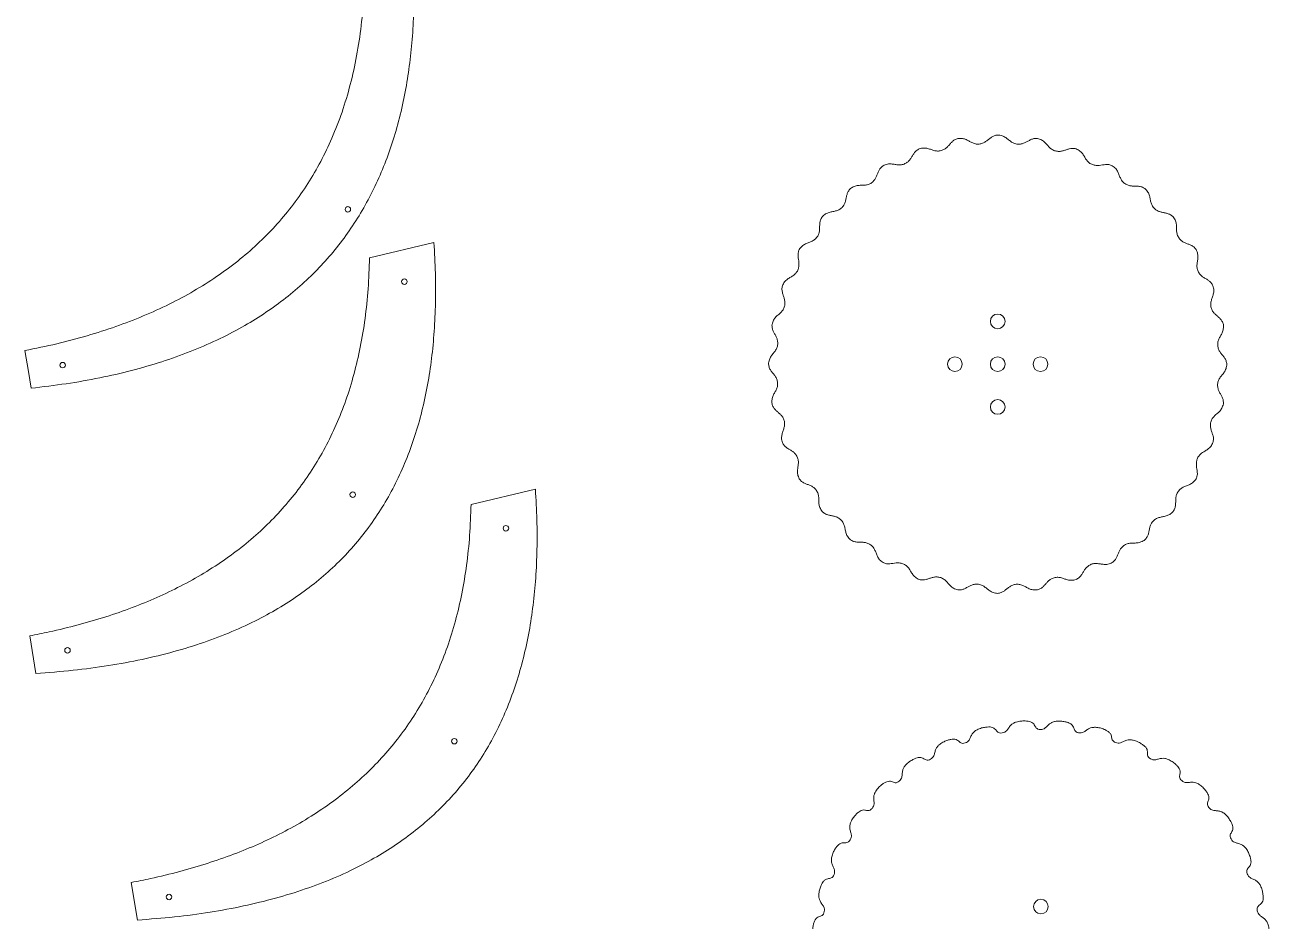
# Model space of a CAD drawing. Header units: millimetres. Extents: x -1917 to 2530, y -2036 to 2579.
# Drawn here: x -1175 to -497, y 397 to 886 of the extents above; entities that cross this region are included whole.
import ezdxf

# ---------------------------------------------------------------- set-up
doc = ezdxf.new("R2010")
doc.units = ezdxf.units.MM

msp = doc.modelspace()

# ---------------------------------------------------------------- linework, layer by layer
at = {"color": 7, "linetype": 'Continuous', "lineweight": 15}
for p, q in [((-952.17, 767.49), (-987.32, 759.22)), ((-896.79, 632.98), (-931.93, 624.71)), ((-1172.67, 552.98), (-1169.31, 532.48)), ((-1117.28, 418.47), (-1113.92, 397.96))]:
    msp.add_line(p, q, dxfattribs=at)
at = {"color": 7, "linetype": 'Continuous', "lineweight": 15, "flags": 128}
msp.add_lwpolyline([(-1175.31, 708.6), (-1173.42, 697.11), (-1171.95, 688.09)], dxfattribs=at)
at = {"color": 7, "linetype": 'Continuous', "lineweight": 15}
for centre, radius in [((-999.09, 785.65), 1.5), ((-968.27, 746.21), 1.5), ((-644.62, 724.55), 4), ((-1154.7, 700.69), 1.5), ((-667.98, 701.19), 4), ((-644.62, 701.19), 4), ((-621.27, 701.19), 4), ((-644.62, 677.84), 4), ((-996.45, 630.04), 1.5), ((-912.89, 611.69), 1.5), ((-1152.06, 545.08), 1.5), ((-941.06, 495.53), 1.5), ((-1096.67, 410.57), 1.5), ((-621.07, 405.35), 4)]:
    msp.add_circle(centre, radius, dxfattribs=at)
for points, knots in [([(-1171.95, 688.09), (-1165.53, 688.84), (-1152.97, 690.32), (-1134.66, 693.57), (-1117.27, 697.54), (-1100.8, 702.29), (-1085.25, 707.81), (-1070.63, 714.1), (-1057.29, 720.98), (-1045.18, 728.36), (-1034.22, 736.16), (-1024.04, 744.62), (-1014.64, 753.73), (-1006.03, 763.48), (-998.2, 773.89), (-991.15, 784.94), (-984.88, 796.64), (-979.4, 808.99), (-974.71, 821.98), (-970.79, 835.61), (-967.72, 849.6), (-965.44, 863.91), (-963.9, 878.53), (-963.06, 893.71), (-962.86, 909.47), (-963.3, 920.16), (-963.53, 925.59)], [0, 0, 0, 0, 0.054057, 0.105879, 0.155592, 0.203339, 0.249283, 0.293604, 0.336504, 0.374773, 0.41222, 0.449046, 0.485458, 0.521671, 0.557906, 0.594382, 0.631312, 0.668904, 0.707353, 0.746844, 0.787546, 0.827171, 0.868127, 0.910521, 0.95445, 1, 1, 1, 1]), ([(-989.91, 918.81), (-990.03, 912.84), (-990.28, 901.12), (-991.92, 883.94), (-994.5, 867.52), (-998.1, 851.85), (-1002.71, 836.95), (-1008.22, 823.07), (-1014.58, 810.18), (-1021.7, 798.23), (-1029.72, 786.96), (-1038.63, 776.37), (-1048.44, 766.47), (-1059.15, 757.26), (-1070.75, 748.73), (-1083.23, 740.89), (-1096.61, 733.73), (-1110.79, 727.29), (-1125.75, 721.56), (-1141.48, 716.53), (-1158.07, 712.11), (-1169.48, 709.78), (-1175.31, 708.6)], [0, 0, 0, 0, 0.057971, 0.113681, 0.167345, 0.219204, 0.269523, 0.318593, 0.363999, 0.408853, 0.453442, 0.498062, 0.543004, 0.588556, 0.634994, 0.682577, 0.731547, 0.782128, 0.833567, 0.886925, 0.942357, 1, 1, 1, 1]), ([(-666.33, 824.29), (-666.95, 824.08), (-668.13, 823.68), (-669.54, 822.5), (-670.71, 821.19), (-671.85, 819.86), (-673.2, 818.63), (-674.95, 817.74), (-676.95, 817.32), (-678.98, 817.58), (-680.87, 818.23), (-682.81, 818.89), (-685.05, 819.23), (-686.56, 818.86), (-687.38, 818.65)], [0, 0, 0, 0, 0.082098, 0.156819, 0.230373, 0.304346, 0.379776, 0.461324, 0.550165, 0.63422, 0.7179, 0.803875, 0.894643, 1, 1, 1, 1]), ([(-644.62, 826.19), (-645.27, 826.09), (-646.5, 825.9), (-648.1, 824.98), (-649.47, 823.9), (-650.83, 822.78), (-652.38, 821.81), (-654.25, 821.24), (-656.29, 821.17), (-658.25, 821.77), (-660, 822.75), (-661.79, 823.73), (-663.94, 824.46), (-665.49, 824.35), (-666.33, 824.29)], [0, 0, 0, 0, 0.082103, 0.156822, 0.230375, 0.304349, 0.379779, 0.461327, 0.550167, 0.634222, 0.717902, 0.803878, 0.894645, 1, 1, 1, 1]), ([(-622.92, 824.29), (-623.57, 824.31), (-624.82, 824.33), (-626.55, 823.71), (-628.09, 822.88), (-629.62, 822.01), (-631.32, 821.32), (-633.26, 821.08), (-635.28, 821.37), (-637.1, 822.31), (-638.65, 823.57), (-640.25, 824.85), (-642.24, 825.94), (-643.79, 826.1), (-644.62, 826.19)], [0, 0, 0, 0, 0.082102, 0.156823, 0.230375, 0.304347, 0.379781, 0.461328, 0.550168, 0.634225, 0.717905, 0.803876, 0.894648, 1, 1, 1, 1]), ([(-601.87, 818.65), (-602.51, 818.78), (-603.73, 819.02), (-605.55, 818.71), (-607.21, 818.16), (-608.87, 817.57), (-610.66, 817.18), (-612.61, 817.29), (-614.55, 817.93), (-616.19, 819.16), (-617.49, 820.68), (-618.85, 822.21), (-620.61, 823.63), (-622.11, 824.06), (-622.92, 824.29)], [0, 0, 0, 0, 0.082102, 0.156824, 0.230377, 0.304348, 0.379782, 0.461327, 0.550165, 0.634219, 0.717905, 0.803877, 0.894648, 1, 1, 1, 1]), ([(-687.38, 818.65), (-687.95, 818.34), (-689.04, 817.74), (-690.23, 816.33), (-691.15, 814.84), (-692.04, 813.33), (-693.16, 811.88), (-694.73, 810.7), (-696.62, 809.95), (-698.67, 809.84), (-700.64, 810.16), (-702.67, 810.47), (-704.93, 810.42), (-706.36, 809.79), (-707.12, 809.45)], [0, 0, 0, 0, 0.082099, 0.156821, 0.230374, 0.304346, 0.37978, 0.461324, 0.550165, 0.634223, 0.717903, 0.803878, 0.89465, 1, 1, 1, 1]), ([(-582.12, 809.45), (-582.73, 809.68), (-583.89, 810.13), (-585.74, 810.14), (-587.47, 809.88), (-589.2, 809.6), (-591.03, 809.52), (-592.94, 809.97), (-594.74, 810.93), (-596.13, 812.43), (-597.16, 814.15), (-598.22, 815.9), (-599.72, 817.6), (-601.12, 818.29), (-601.87, 818.65)], [0, 0, 0, 0, 0.082103, 0.156826, 0.230376, 0.30435, 0.379783, 0.461326, 0.550166, 0.634223, 0.717904, 0.803878, 0.894647, 1, 1, 1, 1]), ([(-707.12, 809.45), (-707.63, 809.04), (-708.6, 808.26), (-709.53, 806.66), (-710.18, 805.04), (-710.79, 803.39), (-711.65, 801.77), (-712.98, 800.34), (-714.72, 799.26), (-716.71, 798.81), (-718.71, 798.78), (-720.76, 798.73), (-722.98, 798.29), (-724.28, 797.42), (-724.97, 796.95)], [0, 0, 0, 0, 0.082102, 0.156824, 0.230376, 0.304348, 0.379781, 0.461326, 0.550166, 0.634222, 0.717907, 0.803875, 0.89465, 1, 1, 1, 1]), ([(-564.28, 796.95), (-564.83, 797.29), (-565.9, 797.93), (-567.71, 798.25), (-569.46, 798.31), (-571.22, 798.32), (-573.03, 798.57), (-574.84, 799.34), (-576.44, 800.6), (-577.55, 802.32), (-578.26, 804.19), (-579.01, 806.1), (-580.18, 808.03), (-581.45, 808.95), (-582.12, 809.45)], [0, 0, 0, 0, 0.082097, 0.15682, 0.230372, 0.304344, 0.37978, 0.461325, 0.550167, 0.634222, 0.717905, 0.803878, 0.894651, 1, 1, 1, 1]), ([(-724.97, 796.95), (-725.4, 796.46), (-726.22, 795.52), (-726.86, 793.79), (-727.21, 792.08), (-727.53, 790.35), (-728.09, 788.6), (-729.16, 786.96), (-730.68, 785.6), (-732.57, 784.81), (-734.53, 784.43), (-736.54, 784.03), (-738.65, 783.21), (-739.78, 782.12), (-740.38, 781.54)], [0, 0, 0, 0, 0.082098, 0.156821, 0.230374, 0.304347, 0.37978, 0.461325, 0.550165, 0.634221, 0.717903, 0.803877, 0.894649, 1, 1, 1, 1]), ([(-548.87, 781.54), (-549.36, 781.97), (-550.3, 782.79), (-552.03, 783.43), (-553.74, 783.78), (-555.47, 784.1), (-557.21, 784.66), (-558.85, 785.73), (-560.21, 787.25), (-561.01, 789.14), (-561.39, 791.1), (-561.79, 793.11), (-562.61, 795.22), (-563.69, 796.34), (-564.28, 796.95)], [0, 0, 0, 0, 0.0820976, 0.1568211, 0.2303713, 0.3043432, 0.3797786, 0.4613238, 0.5501638, 0.6342188, 0.7179031, 0.8038758, 0.8946473, 1, 1, 1, 1]), ([(-740.38, 781.54), (-740.72, 780.98), (-741.36, 779.92), (-741.69, 778.1), (-741.74, 776.35), (-741.76, 774.6), (-742, 772.78), (-742.77, 770.98), (-744.03, 769.38), (-745.75, 768.26), (-747.62, 767.55), (-749.53, 766.81), (-751.47, 765.63), (-752.38, 764.37), (-752.88, 763.69)], [0, 0, 0, 0, 0.082101, 0.156822, 0.230376, 0.304348, 0.379781, 0.461327, 0.550168, 0.634223, 0.717903, 0.803875, 0.894646, 1, 1, 1, 1]), ([(-536.37, 763.69), (-536.78, 764.2), (-537.56, 765.17), (-539.16, 766.1), (-540.78, 766.74), (-542.42, 767.36), (-544.05, 768.21), (-545.48, 769.55), (-546.55, 771.28), (-547.01, 773.28), (-547.04, 775.28), (-547.09, 777.33), (-547.53, 779.55), (-548.4, 780.85), (-548.87, 781.54)], [0, 0, 0, 0, 0.082101, 0.156822, 0.230374, 0.304346, 0.379779, 0.461323, 0.550166, 0.63422, 0.717904, 0.803875, 0.894646, 1, 1, 1, 1]), ([(-1169.31, 532.48), (-1162.54, 532.99), (-1149.29, 534), (-1129.95, 536.6), (-1111.6, 539.96), (-1094.24, 544.17), (-1077.87, 549.19), (-1062.49, 555.05), (-1048.47, 561.56), (-1035.76, 568.64), (-1024.27, 576.2), (-1013.61, 584.46), (-1003.79, 593.42), (-994.81, 603.07), (-986.67, 613.42), (-979.37, 624.47), (-972.9, 636.21), (-967.28, 648.65), (-962.5, 661.77), (-958.55, 675.59), (-955.51, 689.8), (-953.31, 704.38), (-951.88, 719.29), (-951.21, 734.82), (-951.24, 750.96), (-951.86, 761.91), (-952.17, 767.49)], [0, 0, 0, 0, 0.055454, 0.108469, 0.159169, 0.207697, 0.25422, 0.29892, 0.342009, 0.380291, 0.417612, 0.454185, 0.490237, 0.526004, 0.561727, 0.597649, 0.63401, 0.671039, 0.708956, 0.747962, 0.788245, 0.827548, 0.868266, 0.910514, 0.954394, 1, 1, 1, 1]), ([(-752.88, 763.69), (-753.11, 763.08), (-753.56, 761.92), (-753.57, 760.08), (-753.32, 758.35), (-753.03, 756.62), (-752.96, 754.78), (-753.4, 752.88), (-754.36, 751.08), (-755.86, 749.68), (-757.58, 748.66), (-759.33, 747.59), (-761.03, 746.1), (-761.72, 744.7), (-762.09, 743.94)], [0, 0, 0, 0, 0.0820985, 0.1568213, 0.2303745, 0.3043453, 0.3797792, 0.4613248, 0.5501629, 0.634221, 0.7179013, 0.8038772, 0.8946449, 1, 1, 1, 1]), ([(-527.16, 743.94), (-527.48, 744.52), (-528.08, 745.61), (-529.49, 746.8), (-530.97, 747.72), (-532.49, 748.61), (-533.94, 749.73), (-535.11, 751.3), (-535.87, 753.19), (-535.97, 755.24), (-535.66, 757.21), (-535.35, 759.24), (-535.4, 761.5), (-536.03, 762.93), (-536.37, 763.69)], [0, 0, 0, 0, 0.082098, 0.156823, 0.230373, 0.304345, 0.379779, 0.461326, 0.550167, 0.634222, 0.717904, 0.803876, 0.894647, 1, 1, 1, 1]), ([(-987.32, 759.22), (-987.5, 753.57), (-987.86, 742.48), (-989.57, 726.2), (-992.13, 710.62), (-995.62, 695.72), (-1000, 681.6), (-1005.25, 668.25), (-1011.36, 655.65), (-1018.35, 643.71), (-1026.18, 632.53), (-1034.82, 622.07), (-1044.26, 612.34), (-1054.54, 603.25), (-1065.67, 594.81), (-1077.65, 587.03), (-1090.21, 580.03), (-1103.32, 573.78), (-1116.93, 568.22), (-1131.29, 563.24), (-1146.4, 558.83), (-1160.27, 555.45), (-1169.13, 553.69), (-1172.67, 552.98)], [0, 0, 0, 0, 0.055561, 0.109072, 0.160725, 0.210732, 0.25933, 0.305935, 0.351688, 0.396864, 0.441748, 0.485768, 0.530063, 0.574903, 0.620548, 0.667245, 0.715224, 0.761829, 0.809925, 0.859663, 0.911175, 0.964583, 1, 1, 1, 1]), ([(-762.09, 743.94), (-762.21, 743.3), (-762.45, 742.08), (-762.14, 740.27), (-761.59, 738.61), (-761, 736.95), (-760.62, 735.16), (-760.72, 733.2), (-761.36, 731.27), (-762.59, 729.63), (-764.11, 728.32), (-765.64, 726.97), (-767.06, 725.2), (-767.49, 723.7), (-767.73, 722.9)], [0, 0, 0, 0, 0.082099, 0.156822, 0.230375, 0.304347, 0.37978, 0.461326, 0.550165, 0.634222, 0.717903, 0.803878, 0.894647, 1, 1, 1, 1]), ([(-521.52, 722.9), (-521.73, 723.52), (-522.14, 724.69), (-523.32, 726.11), (-524.62, 727.27), (-525.96, 728.42), (-527.19, 729.77), (-528.08, 731.52), (-528.49, 733.51), (-528.24, 735.55), (-527.58, 737.44), (-526.93, 739.38), (-526.58, 741.62), (-526.96, 743.13), (-527.16, 743.94)], [0, 0, 0, 0, 0.082099, 0.156821, 0.230374, 0.304347, 0.379778, 0.461324, 0.550165, 0.63422, 0.717903, 0.803877, 0.894648, 1, 1, 1, 1]), ([(-767.73, 722.9), (-767.74, 722.25), (-767.76, 721), (-767.14, 719.27), (-766.31, 717.73), (-765.45, 716.2), (-764.75, 714.5), (-764.52, 712.56), (-764.81, 710.54), (-765.74, 708.71), (-767, 707.16), (-768.28, 705.56), (-769.37, 703.58), (-769.54, 702.03), (-769.62, 701.19)], [0, 0, 0, 0, 0.0821, 0.156822, 0.230374, 0.304346, 0.379779, 0.461326, 0.550166, 0.634221, 0.717904, 0.803876, 0.894647, 1, 1, 1, 1]), ([(-519.62, 701.19), (-519.72, 701.84), (-519.92, 703.07), (-520.83, 704.67), (-521.92, 706.04), (-523.03, 707.4), (-524.01, 708.95), (-524.58, 710.82), (-524.65, 712.86), (-524.04, 714.82), (-523.07, 716.56), (-522.09, 718.36), (-521.36, 720.51), (-521.47, 722.06), (-521.52, 722.9)], [0, 0, 0, 0, 0.0821, 0.156819, 0.230374, 0.304348, 0.379778, 0.461324, 0.550164, 0.634221, 0.717904, 0.803876, 0.894647, 1, 1, 1, 1]), ([(-769.62, 701.19), (-769.52, 700.55), (-769.33, 699.32), (-768.41, 697.72), (-767.33, 696.35), (-766.22, 694.99), (-765.24, 693.44), (-764.67, 691.56), (-764.6, 689.53), (-765.21, 687.57), (-766.18, 685.82), (-767.16, 684.02), (-767.89, 681.88), (-767.78, 680.32), (-767.73, 679.49)], [0, 0, 0, 0, 0.082099, 0.156822, 0.230374, 0.304346, 0.379778, 0.461324, 0.550164, 0.634221, 0.717904, 0.803876, 0.894647, 1, 1, 1, 1]), ([(-521.52, 679.49), (-521.51, 680.14), (-521.48, 681.38), (-522.11, 683.12), (-522.94, 684.66), (-523.8, 686.19), (-524.5, 687.88), (-524.73, 689.83), (-524.44, 691.85), (-523.51, 693.67), (-522.25, 695.22), (-520.97, 696.82), (-519.88, 698.81), (-519.71, 700.36), (-519.62, 701.19)], [0, 0, 0, 0, 0.0821, 0.156821, 0.230375, 0.304346, 0.379779, 0.461325, 0.550165, 0.634219, 0.717903, 0.803877, 0.894647, 1, 1, 1, 1]), ([(-767.73, 679.49), (-767.51, 678.87), (-767.11, 677.69), (-765.93, 676.27), (-764.63, 675.11), (-763.29, 673.97), (-762.06, 672.61), (-761.17, 670.87), (-760.76, 668.87), (-761.01, 666.84), (-761.67, 664.95), (-762.32, 663.01), (-762.66, 660.77), (-762.29, 659.25), (-762.09, 658.44)], [0, 0, 0, 0, 0.082099, 0.15682, 0.230374, 0.304347, 0.379777, 0.461324, 0.550164, 0.63422, 0.717903, 0.803877, 0.894647, 1, 1, 1, 1]), ([(-527.16, 658.44), (-527.04, 659.08), (-526.79, 660.3), (-527.11, 662.12), (-527.66, 663.78), (-528.24, 665.43), (-528.63, 667.23), (-528.53, 669.18), (-527.89, 671.12), (-526.66, 672.75), (-525.14, 674.06), (-523.6, 675.41), (-522.19, 677.18), (-521.75, 678.68), (-521.52, 679.49)], [0, 0, 0, 0, 0.0820995, 0.1568222, 0.230375, 0.3043468, 0.3797798, 0.4613258, 0.5501657, 0.6342232, 0.7179035, 0.8038779, 0.8946477, 1, 1, 1, 1]), ([(-762.09, 658.44), (-761.77, 657.87), (-761.17, 656.78), (-759.76, 655.59), (-758.27, 654.67), (-756.76, 653.78), (-755.31, 652.65), (-754.13, 651.09), (-753.38, 649.2), (-753.27, 647.15), (-753.59, 645.17), (-753.9, 643.15), (-753.85, 640.88), (-753.22, 639.46), (-752.88, 638.69)], [0, 0, 0, 0, 0.082101, 0.156822, 0.230373, 0.304345, 0.379779, 0.461327, 0.550167, 0.634222, 0.717905, 0.803877, 0.894649, 1, 1, 1, 1]), ([(-536.37, 638.69), (-536.14, 639.3), (-535.69, 640.46), (-535.68, 642.31), (-535.93, 644.04), (-536.22, 645.77), (-536.29, 647.6), (-535.85, 649.51), (-534.89, 651.3), (-533.39, 652.7), (-531.67, 653.73), (-529.92, 654.79), (-528.22, 656.28), (-527.53, 657.69), (-527.16, 658.44)], [0, 0, 0, 0, 0.0821, 0.156821, 0.230374, 0.304347, 0.379779, 0.461325, 0.550163, 0.634221, 0.717901, 0.803877, 0.894646, 1, 1, 1, 1]), ([(-752.88, 638.69), (-752.47, 638.18), (-751.69, 637.21), (-750.09, 636.29), (-748.47, 635.64), (-746.82, 635.02), (-745.2, 634.17), (-743.77, 632.83), (-742.7, 631.1), (-742.24, 629.1), (-742.21, 627.1), (-742.16, 625.05), (-741.72, 622.83), (-740.85, 621.54), (-740.38, 620.84)], [0, 0, 0, 0, 0.0821006, 0.1568211, 0.2303738, 0.3043451, 0.379779, 0.4613236, 0.5501649, 0.6342203, 0.7179031, 0.8038757, 0.8946477, 1, 1, 1, 1]), ([(-548.87, 620.84), (-548.53, 621.4), (-547.89, 622.47), (-547.56, 624.28), (-547.51, 626.03), (-547.49, 627.79), (-547.24, 629.6), (-546.48, 631.41), (-545.22, 633.01), (-543.5, 634.12), (-541.63, 634.83), (-539.72, 635.58), (-537.78, 636.75), (-536.86, 638.01), (-536.37, 638.69)], [0, 0, 0, 0, 0.082101, 0.156823, 0.230376, 0.304348, 0.37978, 0.461328, 0.550167, 0.634222, 0.717903, 0.803875, 0.894646, 1, 1, 1, 1]), ([(-1113.92, 397.96), (-1107.15, 398.48), (-1093.9, 399.49), (-1074.57, 402.08), (-1056.22, 405.45), (-1038.86, 409.65), (-1022.48, 414.68), (-1007.1, 420.54), (-993.08, 427.05), (-980.37, 434.13), (-968.88, 441.69), (-958.23, 449.95), (-948.41, 458.9), (-939.42, 468.56), (-931.28, 478.91), (-923.98, 489.96), (-917.52, 501.7), (-911.89, 514.14), (-907.11, 527.26), (-903.17, 541.08), (-900.12, 555.29), (-897.92, 569.87), (-896.5, 584.78), (-895.83, 600.31), (-895.85, 616.45), (-896.47, 627.4), (-896.79, 632.98)], [0, 0, 0, 0, 0.0554542, 0.1084685, 0.1591685, 0.2076978, 0.2542197, 0.2989203, 0.3420086, 0.3802908, 0.4176121, 0.4541853, 0.4902371, 0.5260035, 0.5617266, 0.5976493, 0.6340102, 0.6710396, 0.7089556, 0.7479617, 0.7882446, 0.8275482, 0.868266, 0.9105136, 0.9543942, 1, 1, 1, 1]), ([(-931.93, 624.71), (-932.11, 619.06), (-932.48, 607.96), (-934.18, 591.69), (-936.74, 576.11), (-940.23, 561.21), (-944.61, 547.09), (-949.87, 533.74), (-955.97, 521.13), (-962.96, 509.2), (-970.79, 498.01), (-979.43, 487.56), (-988.87, 477.82), (-999.15, 468.74), (-1010.28, 460.3), (-1022.26, 452.51), (-1034.83, 445.52), (-1047.93, 439.27), (-1061.54, 433.71), (-1075.9, 428.72), (-1091.01, 424.32), (-1104.89, 420.94), (-1113.75, 419.18), (-1117.28, 418.47)], [0, 0, 0, 0, 0.055561, 0.109072, 0.160725, 0.210732, 0.25933, 0.305935, 0.351688, 0.396864, 0.441748, 0.485768, 0.530063, 0.574903, 0.620548, 0.667244, 0.715224, 0.761828, 0.809925, 0.859663, 0.911175, 0.964583, 1, 1, 1, 1]), ([(-740.38, 620.84), (-739.89, 620.41), (-738.95, 619.59), (-737.22, 618.96), (-735.51, 618.6), (-733.78, 618.28), (-732.04, 617.72), (-730.39, 616.65), (-729.04, 615.14), (-728.24, 613.25), (-727.86, 611.28), (-727.46, 609.27), (-726.64, 607.16), (-725.55, 606.04), (-724.97, 605.44)], [0, 0, 0, 0, 0.082098, 0.156822, 0.230372, 0.304344, 0.37978, 0.461325, 0.550165, 0.634221, 0.717904, 0.803877, 0.894647, 1, 1, 1, 1]), ([(-564.28, 605.44), (-563.85, 605.93), (-563.03, 606.87), (-562.39, 608.6), (-562.04, 610.31), (-561.71, 612.04), (-561.16, 613.78), (-560.09, 615.42), (-558.57, 616.78), (-556.68, 617.58), (-554.71, 617.96), (-552.71, 618.36), (-550.6, 619.18), (-549.47, 620.26), (-548.87, 620.84)], [0, 0, 0, 0, 0.082102, 0.156822, 0.230375, 0.304347, 0.37978, 0.461326, 0.550165, 0.634222, 0.717903, 0.803877, 0.894649, 1, 1, 1, 1]), ([(-724.97, 605.44), (-724.41, 605.1), (-723.35, 604.45), (-721.53, 604.13), (-719.79, 604.08), (-718.03, 604.06), (-716.21, 603.81), (-714.41, 603.05), (-712.81, 601.79), (-711.7, 600.06), (-710.98, 598.19), (-710.24, 596.29), (-709.06, 594.35), (-707.8, 593.43), (-707.12, 592.94)], [0, 0, 0, 0, 0.082097, 0.156819, 0.230376, 0.304348, 0.379778, 0.461323, 0.550164, 0.634219, 0.717902, 0.803876, 0.894647, 1, 1, 1, 1]), ([(-582.12, 592.94), (-581.62, 593.35), (-580.65, 594.13), (-579.72, 595.72), (-579.07, 597.35), (-578.46, 598.99), (-577.6, 600.61), (-576.27, 602.05), (-574.53, 603.12), (-572.54, 603.58), (-570.53, 603.61), (-568.49, 603.66), (-566.27, 604.1), (-564.97, 604.97), (-564.28, 605.44)], [0, 0, 0, 0, 0.082098, 0.156821, 0.230374, 0.304346, 0.379778, 0.461323, 0.550164, 0.634221, 0.717905, 0.80388, 0.89465, 1, 1, 1, 1]), ([(-707.12, 592.94), (-706.52, 592.7), (-705.35, 592.25), (-703.51, 592.25), (-701.78, 592.5), (-700.05, 592.79), (-698.22, 592.86), (-696.31, 592.42), (-694.51, 591.45), (-693.12, 589.95), (-692.09, 588.24), (-691.02, 586.49), (-689.53, 584.78), (-688.13, 584.1), (-687.38, 583.73)], [0, 0, 0, 0, 0.0820984, 0.1568216, 0.2303722, 0.3043461, 0.3797802, 0.4613237, 0.550164, 0.6342214, 0.7179032, 0.803877, 0.8946468, 1, 1, 1, 1]), ([(-601.87, 583.73), (-601.3, 584.05), (-600.21, 584.65), (-599.02, 586.06), (-598.1, 587.54), (-597.21, 589.06), (-596.09, 590.5), (-594.52, 591.68), (-592.63, 592.44), (-590.58, 592.54), (-588.6, 592.22), (-586.58, 591.92), (-584.32, 591.96), (-582.89, 592.6), (-582.12, 592.94)], [0, 0, 0, 0, 0.082098, 0.156819, 0.230372, 0.304345, 0.379778, 0.461321, 0.550162, 0.63422, 0.717899, 0.803874, 0.894645, 1, 1, 1, 1]), ([(-687.38, 583.73), (-686.74, 583.6), (-685.51, 583.36), (-683.7, 583.68), (-682.04, 584.23), (-680.38, 584.81), (-678.59, 585.2), (-676.63, 585.1), (-674.7, 584.46), (-673.06, 583.22), (-671.75, 581.71), (-670.4, 580.17), (-668.64, 578.75), (-667.14, 578.32), (-666.33, 578.09)], [0, 0, 0, 0, 0.082102, 0.156824, 0.230376, 0.304347, 0.379781, 0.461327, 0.550165, 0.634224, 0.717905, 0.803877, 0.894648, 1, 1, 1, 1]), ([(-622.92, 578.09), (-622.3, 578.3), (-621.12, 578.7), (-619.71, 579.89), (-618.54, 581.19), (-617.4, 582.53), (-616.04, 583.76), (-614.3, 584.64), (-612.3, 585.06), (-610.27, 584.81), (-608.38, 584.15), (-606.44, 583.5), (-604.2, 583.15), (-602.69, 583.53), (-601.87, 583.73)], [0, 0, 0, 0, 0.082098, 0.156822, 0.230373, 0.304346, 0.379776, 0.461324, 0.550165, 0.63422, 0.7179, 0.803875, 0.894648, 1, 1, 1, 1]), ([(-666.33, 578.09), (-665.68, 578.08), (-664.43, 578.05), (-662.7, 578.68), (-661.16, 579.51), (-659.63, 580.37), (-657.93, 581.06), (-655.99, 581.3), (-653.97, 581.01), (-652.15, 580.08), (-650.59, 578.81), (-649, 577.53), (-647.01, 576.44), (-645.46, 576.28), (-644.62, 576.19)], [0, 0, 0, 0, 0.082102, 0.156822, 0.230374, 0.304346, 0.379779, 0.461325, 0.550164, 0.634221, 0.717901, 0.803873, 0.894644, 1, 1, 1, 1]), ([(-644.62, 576.19), (-643.98, 576.29), (-642.75, 576.48), (-641.15, 577.4), (-639.78, 578.48), (-638.42, 579.6), (-636.87, 580.58), (-635, 581.15), (-632.96, 581.21), (-631, 580.61), (-629.25, 579.64), (-627.46, 578.65), (-625.31, 577.93), (-623.75, 578.03), (-622.92, 578.09)], [0, 0, 0, 0, 0.082098, 0.156818, 0.230372, 0.304345, 0.379776, 0.461325, 0.550165, 0.63422, 0.717901, 0.803877, 0.894644, 1, 1, 1, 1]), ([(-653.42, 502.74), (-654.24, 502.46), (-655.66, 501.96), (-657.38, 500.83), (-658.61, 499.45), (-659.39, 497.82), (-660.05, 496.27), (-661.08, 495.16), (-662.31, 494.59), (-663.58, 494.27), (-664.74, 494.52), (-665.54, 495.17), (-666.31, 495.9), (-667.38, 496.54), (-668.72, 496.72), (-670.24, 496.55), (-671.96, 496.08), (-673.2, 495.57), (-673.9, 495.28)], [0, 0, 0, 0, 0.103063, 0.180959, 0.243573, 0.323793, 0.396176, 0.444903, 0.50189, 0.557456, 0.599342, 0.638429, 0.680222, 0.72677, 0.785869, 0.839262, 0.909154, 1, 1, 1, 1]), ([(-631.97, 506.52), (-632.82, 506.39), (-634.31, 506.15), (-636.19, 505.33), (-637.65, 504.18), (-638.69, 502.72), (-639.61, 501.31), (-640.82, 500.39), (-642.13, 500.04), (-643.44, 499.94), (-644.53, 500.39), (-645.21, 501.18), (-645.84, 502.02), (-646.79, 502.84), (-648.08, 503.25), (-649.6, 503.34), (-651.38, 503.18), (-652.68, 502.9), (-653.42, 502.74)], [0, 0, 0, 0, 0.103062, 0.180957, 0.243571, 0.323792, 0.396175, 0.4449, 0.501888, 0.557458, 0.599343, 0.638431, 0.68022, 0.726773, 0.78587, 0.839262, 0.909153, 1, 1, 1, 1]), ([(-610.18, 506.52), (-611.04, 506.53), (-612.55, 506.56), (-614.54, 506.08), (-616.18, 505.21), (-617.46, 503.94), (-618.61, 502.71), (-619.96, 502.02), (-621.31, 501.9), (-622.62, 502.03), (-623.62, 502.66), (-624.15, 503.56), (-624.62, 504.5), (-625.41, 505.47), (-626.61, 506.1), (-628.09, 506.45), (-629.87, 506.61), (-631.21, 506.55), (-631.97, 506.52)], [0, 0, 0, 0, 0.103065, 0.180958, 0.243574, 0.323793, 0.396175, 0.4449, 0.50189, 0.557456, 0.599345, 0.638431, 0.680222, 0.726771, 0.785872, 0.839261, 0.909152, 1, 1, 1, 1]), ([(-588.72, 502.74), (-589.56, 502.9), (-591.05, 503.19), (-593.09, 503.06), (-594.86, 502.48), (-596.34, 501.46), (-597.69, 500.45), (-599.14, 500.01), (-600.49, 500.12), (-601.75, 500.48), (-602.63, 501.27), (-602.99, 502.24), (-603.29, 503.26), (-603.91, 504.35), (-604.98, 505.18), (-606.37, 505.78), (-608.1, 506.24), (-609.43, 506.42), (-610.18, 506.52)], [0, 0, 0, 0, 0.103064, 0.180959, 0.243575, 0.323795, 0.396178, 0.444902, 0.50189, 0.557456, 0.599343, 0.63843, 0.680222, 0.726772, 0.785873, 0.839263, 0.909151, 1, 1, 1, 1]), ([(-568.24, 495.28), (-569.05, 495.59), (-570.46, 496.13), (-572.49, 496.37), (-574.33, 496.1), (-575.97, 495.36), (-577.47, 494.59), (-578.98, 494.41), (-580.29, 494.76), (-581.47, 495.32), (-582.19, 496.26), (-582.39, 497.28), (-582.51, 498.33), (-582.92, 499.51), (-583.83, 500.51), (-585.1, 501.35), (-586.72, 502.1), (-588, 502.51), (-588.72, 502.74)], [0, 0, 0, 0, 0.1030665, 0.1809588, 0.2435733, 0.323791, 0.396175, 0.4448998, 0.501889, 0.5574565, 0.5993443, 0.6384308, 0.680221, 0.7267722, 0.7858728, 0.8392597, 0.9091522, 1, 1, 1, 1]), ([(-673.9, 495.28), (-674.65, 494.87), (-675.97, 494.13), (-677.46, 492.72), (-678.44, 491.15), (-678.92, 489.41), (-679.3, 487.77), (-680.12, 486.5), (-681.24, 485.72), (-682.43, 485.18), (-683.61, 485.22), (-684.52, 485.73), (-685.4, 486.32), (-686.57, 486.76), (-687.92, 486.7), (-689.38, 486.27), (-691, 485.51), (-692.13, 484.79), (-692.77, 484.39)], [0, 0, 0, 0, 0.103063, 0.180958, 0.243573, 0.323794, 0.396177, 0.444901, 0.501888, 0.557455, 0.599345, 0.638431, 0.68022, 0.726774, 0.785872, 0.839262, 0.909152, 1, 1, 1, 1]), ([(-549.37, 484.39), (-550.11, 484.83), (-551.41, 485.61), (-553.37, 486.19), (-555.23, 486.25), (-556.97, 485.8), (-558.58, 485.31), (-560.1, 485.39), (-561.33, 485.96), (-562.39, 486.73), (-562.94, 487.77), (-562.95, 488.81), (-562.89, 489.86), (-563.09, 491.1), (-563.82, 492.24), (-564.92, 493.29), (-566.39, 494.31), (-567.57, 494.93), (-568.24, 495.28)], [0, 0, 0, 0, 0.1030635, 0.1809573, 0.2435713, 0.3237927, 0.3961787, 0.4449001, 0.5018882, 0.5574573, 0.5993437, 0.6384304, 0.6802211, 0.7267724, 0.7858702, 0.8392618, 0.9091516, 1, 1, 1, 1]), ([(-692.77, 484.39), (-693.44, 483.85), (-694.61, 482.9), (-695.83, 481.25), (-696.52, 479.53), (-696.69, 477.73), (-696.78, 476.05), (-697.37, 474.66), (-698.33, 473.69), (-699.41, 472.96), (-700.59, 472.8), (-701.57, 473.14), (-702.53, 473.56), (-703.76, 473.79), (-705.09, 473.5), (-706.45, 472.82), (-707.91, 471.8), (-708.9, 470.89), (-709.46, 470.38)], [0, 0, 0, 0, 0.103066, 0.180958, 0.243573, 0.323795, 0.396177, 0.444903, 0.50189, 0.557459, 0.599344, 0.638434, 0.680221, 0.726777, 0.785871, 0.839262, 0.909157, 1, 1, 1, 1]), ([(-532.68, 470.38), (-533.33, 470.95), (-534.47, 471.94), (-536.31, 472.85), (-538.12, 473.24), (-539.92, 473.09), (-541.59, 472.89), (-543.07, 473.23), (-544.18, 474.01), (-545.1, 474.94), (-545.46, 476.07), (-545.29, 477.09), (-545.04, 478.12), (-545.03, 479.37), (-545.54, 480.63), (-546.45, 481.85), (-547.72, 483.11), (-548.78, 483.93), (-549.37, 484.39)], [0, 0, 0, 0, 0.1030662, 0.1809593, 0.243573, 0.3237948, 0.396179, 0.444903, 0.5018906, 0.5574559, 0.5993444, 0.638432, 0.6802213, 0.7267732, 0.7858721, 0.8392598, 0.9091543, 1, 1, 1, 1]), ([(-709.46, 470.38), (-710.02, 469.73), (-711.01, 468.59), (-711.93, 466.76), (-712.31, 464.94), (-712.17, 463.15), (-711.96, 461.48), (-712.3, 460), (-713.08, 458.88), (-714.02, 457.97), (-715.15, 457.61), (-716.17, 457.78), (-717.2, 458.02), (-718.45, 458.04), (-719.7, 457.52), (-720.92, 456.62), (-722.19, 455.35), (-723, 454.29), (-723.47, 453.69)], [0, 0, 0, 0, 0.103067, 0.180961, 0.243575, 0.323795, 0.396179, 0.444903, 0.501891, 0.557457, 0.599348, 0.638434, 0.680221, 0.726775, 0.785871, 0.839261, 0.909156, 1, 1, 1, 1]), ([(-518.68, 453.69), (-519.22, 454.36), (-520.17, 455.53), (-521.82, 456.76), (-523.54, 457.45), (-525.33, 457.62), (-527.02, 457.71), (-528.41, 458.3), (-529.37, 459.26), (-530.11, 460.34), (-530.27, 461.51), (-529.93, 462.49), (-529.51, 463.46), (-529.28, 464.69), (-529.56, 466.01), (-530.24, 467.37), (-531.27, 468.84), (-532.17, 469.83), (-532.68, 470.38)], [0, 0, 0, 0, 0.103064, 0.18096, 0.243574, 0.323796, 0.396178, 0.4449, 0.501889, 0.557457, 0.599344, 0.638431, 0.680221, 0.726774, 0.785872, 0.839262, 0.909153, 1, 1, 1, 1]), ([(-723.47, 453.69), (-723.91, 452.96), (-724.69, 451.66), (-725.27, 449.7), (-725.33, 447.84), (-724.88, 446.1), (-724.38, 444.48), (-724.46, 442.97), (-725.04, 441.74), (-725.8, 440.68), (-726.85, 440.12), (-727.88, 440.11), (-728.94, 440.18), (-730.17, 439.97), (-731.32, 439.25), (-732.36, 438.14), (-733.39, 436.68), (-734.01, 435.49), (-734.36, 434.82)], [0, 0, 0, 0, 0.1030667, 0.1809602, 0.2435746, 0.3237944, 0.3961776, 0.444903, 0.5018906, 0.5574566, 0.5993436, 0.6384338, 0.6802214, 0.7267729, 0.7858718, 0.8392624, 0.9091545, 1, 1, 1, 1]), ([(-507.78, 434.82), (-508.2, 435.58), (-508.93, 436.9), (-510.34, 438.38), (-511.92, 439.36), (-513.66, 439.84), (-515.3, 440.22), (-516.57, 441.05), (-517.35, 442.16), (-517.89, 443.35), (-517.84, 444.54), (-517.33, 445.44), (-516.75, 446.32), (-516.31, 447.49), (-516.36, 448.85), (-516.8, 450.3), (-517.56, 451.92), (-518.27, 453.05), (-518.68, 453.69)], [0, 0, 0, 0, 0.1030651, 0.1809576, 0.2435726, 0.3237955, 0.3961784, 0.4449031, 0.5018899, 0.5574567, 0.599344, 0.6384312, 0.6802224, 0.7267737, 0.7858716, 0.8392607, 0.9091547, 1, 1, 1, 1]), ([(-734.36, 434.82), (-734.67, 434.02), (-735.21, 432.61), (-735.44, 430.57), (-735.18, 428.73), (-734.43, 427.1), (-733.67, 425.6), (-733.48, 424.09), (-733.83, 422.78), (-734.4, 421.6), (-735.33, 420.87), (-736.35, 420.68), (-737.4, 420.56), (-738.58, 420.15), (-739.59, 419.24), (-740.42, 417.97), (-741.18, 416.34), (-741.58, 415.07), (-741.81, 414.35)], [0, 0, 0, 0, 0.103064, 0.180959, 0.243574, 0.323794, 0.396176, 0.444902, 0.501889, 0.557457, 0.599346, 0.63843, 0.680223, 0.726773, 0.785871, 0.839262, 0.909154, 1, 1, 1, 1]), ([(-500.33, 414.35), (-500.61, 415.16), (-501.1, 416.59), (-502.23, 418.3), (-503.62, 419.54), (-505.24, 420.31), (-506.79, 420.97), (-507.9, 422), (-508.48, 423.24), (-508.8, 424.5), (-508.55, 425.66), (-507.89, 426.46), (-507.17, 427.23), (-506.53, 428.31), (-506.35, 429.65), (-506.52, 431.16), (-506.99, 432.89), (-507.49, 434.12), (-507.78, 434.82)], [0, 0, 0, 0, 0.103063, 0.180959, 0.243575, 0.323795, 0.396176, 0.444901, 0.501889, 0.557456, 0.599344, 0.638429, 0.68022, 0.726772, 0.785871, 0.839261, 0.909153, 1, 1, 1, 1]), ([(-741.81, 414.35), (-741.98, 413.5), (-742.26, 412.02), (-742.14, 409.97), (-741.56, 408.21), (-740.54, 406.73), (-739.53, 405.38), (-739.08, 403.93), (-739.2, 402.58), (-739.56, 401.32), (-740.35, 400.44), (-741.32, 400.07), (-742.33, 399.77), (-743.42, 399.16), (-744.25, 398.09), (-744.86, 396.69), (-745.32, 394.97), (-745.49, 393.64), (-745.6, 392.89)], [0, 0, 0, 0, 0.1030652, 0.1809597, 0.243574, 0.3237935, 0.3961769, 0.4449024, 0.50189, 0.5574572, 0.5993445, 0.6384307, 0.6802205, 0.7267751, 0.7858716, 0.839262, 0.9091535, 1, 1, 1, 1]), ([(-496.55, 392.89), (-496.68, 393.74), (-496.92, 395.23), (-497.73, 397.11), (-498.88, 398.57), (-500.35, 399.62), (-501.76, 400.53), (-502.67, 401.75), (-503.03, 403.06), (-503.12, 404.36), (-502.68, 405.46), (-501.89, 406.13), (-501.04, 406.76), (-500.23, 407.71), (-499.81, 409), (-499.72, 410.52), (-499.88, 412.3), (-500.17, 413.61), (-500.33, 414.35)], [0, 0, 0, 0, 0.103066, 0.18096, 0.243573, 0.323794, 0.396179, 0.444903, 0.50189, 0.557457, 0.599343, 0.63843, 0.680221, 0.726774, 0.785871, 0.839261, 0.909153, 1, 1, 1, 1])]:
    msp.add_open_spline(points, degree=3, knots=knots, dxfattribs=at)

doc.saveas('drawing.dxf')
